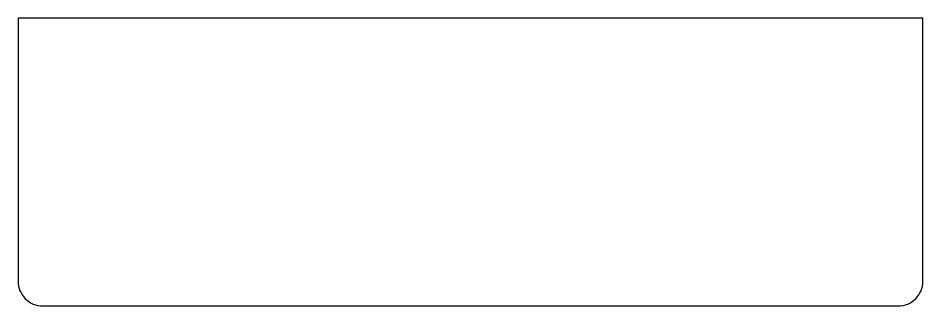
# Model space of a CAD drawing. Header units: millimetres. Extents: x 0 to 1100, y 0 to 350.
import ezdxf

# ---------------------------------------------------------------- set-up
doc = ezdxf.new("R2010")
doc.units = ezdxf.units.MM
doc.layers.add('OUTLINE', color=7, linetype='Continuous')

msp = doc.modelspace()

# ---------------------------------------------------------------- linework, layer by layer
at = {"layer": 'OUTLINE'}
msp.add_lwpolyline([(30, 0), (1070, 0, 0.414214), (1100, 30), (1100, 350), (0, 350), (0, 30, 0.414214)], format="xyb", close=True, dxfattribs=at)

doc.saveas('drawing.dxf')
